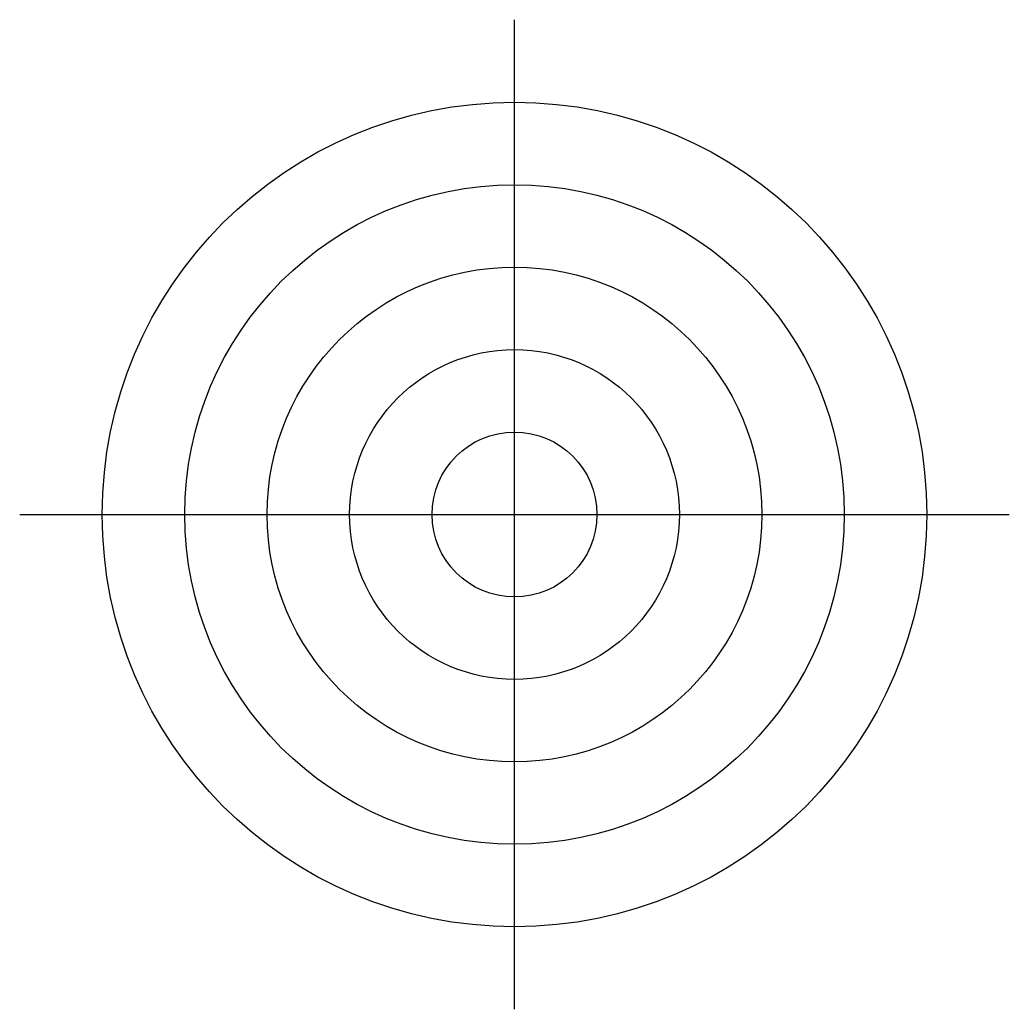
# Model space of a CAD drawing. Header units: metres. Extents: x 0 to 60, y 0 to 60.
import ezdxf

# ---------------------------------------------------------------- set-up
doc = ezdxf.new("R2010")
doc.units = ezdxf.units.M
doc.layers.add('CENTERLINES', color=4, linetype='Continuous')

msp = doc.modelspace()

# ---------------------------------------------------------------- linework, layer by layer
for radius in [25, 20, 15, 10, 5]:
    msp.add_circle((30, 30), radius)
at = {"layer": 'CENTERLINES'}
for p, q in [((30, 0), (30, 60)), ((0, 30), (60, 30))]:
    msp.add_line(p, q, dxfattribs=at)

doc.saveas('drawing.dxf')
